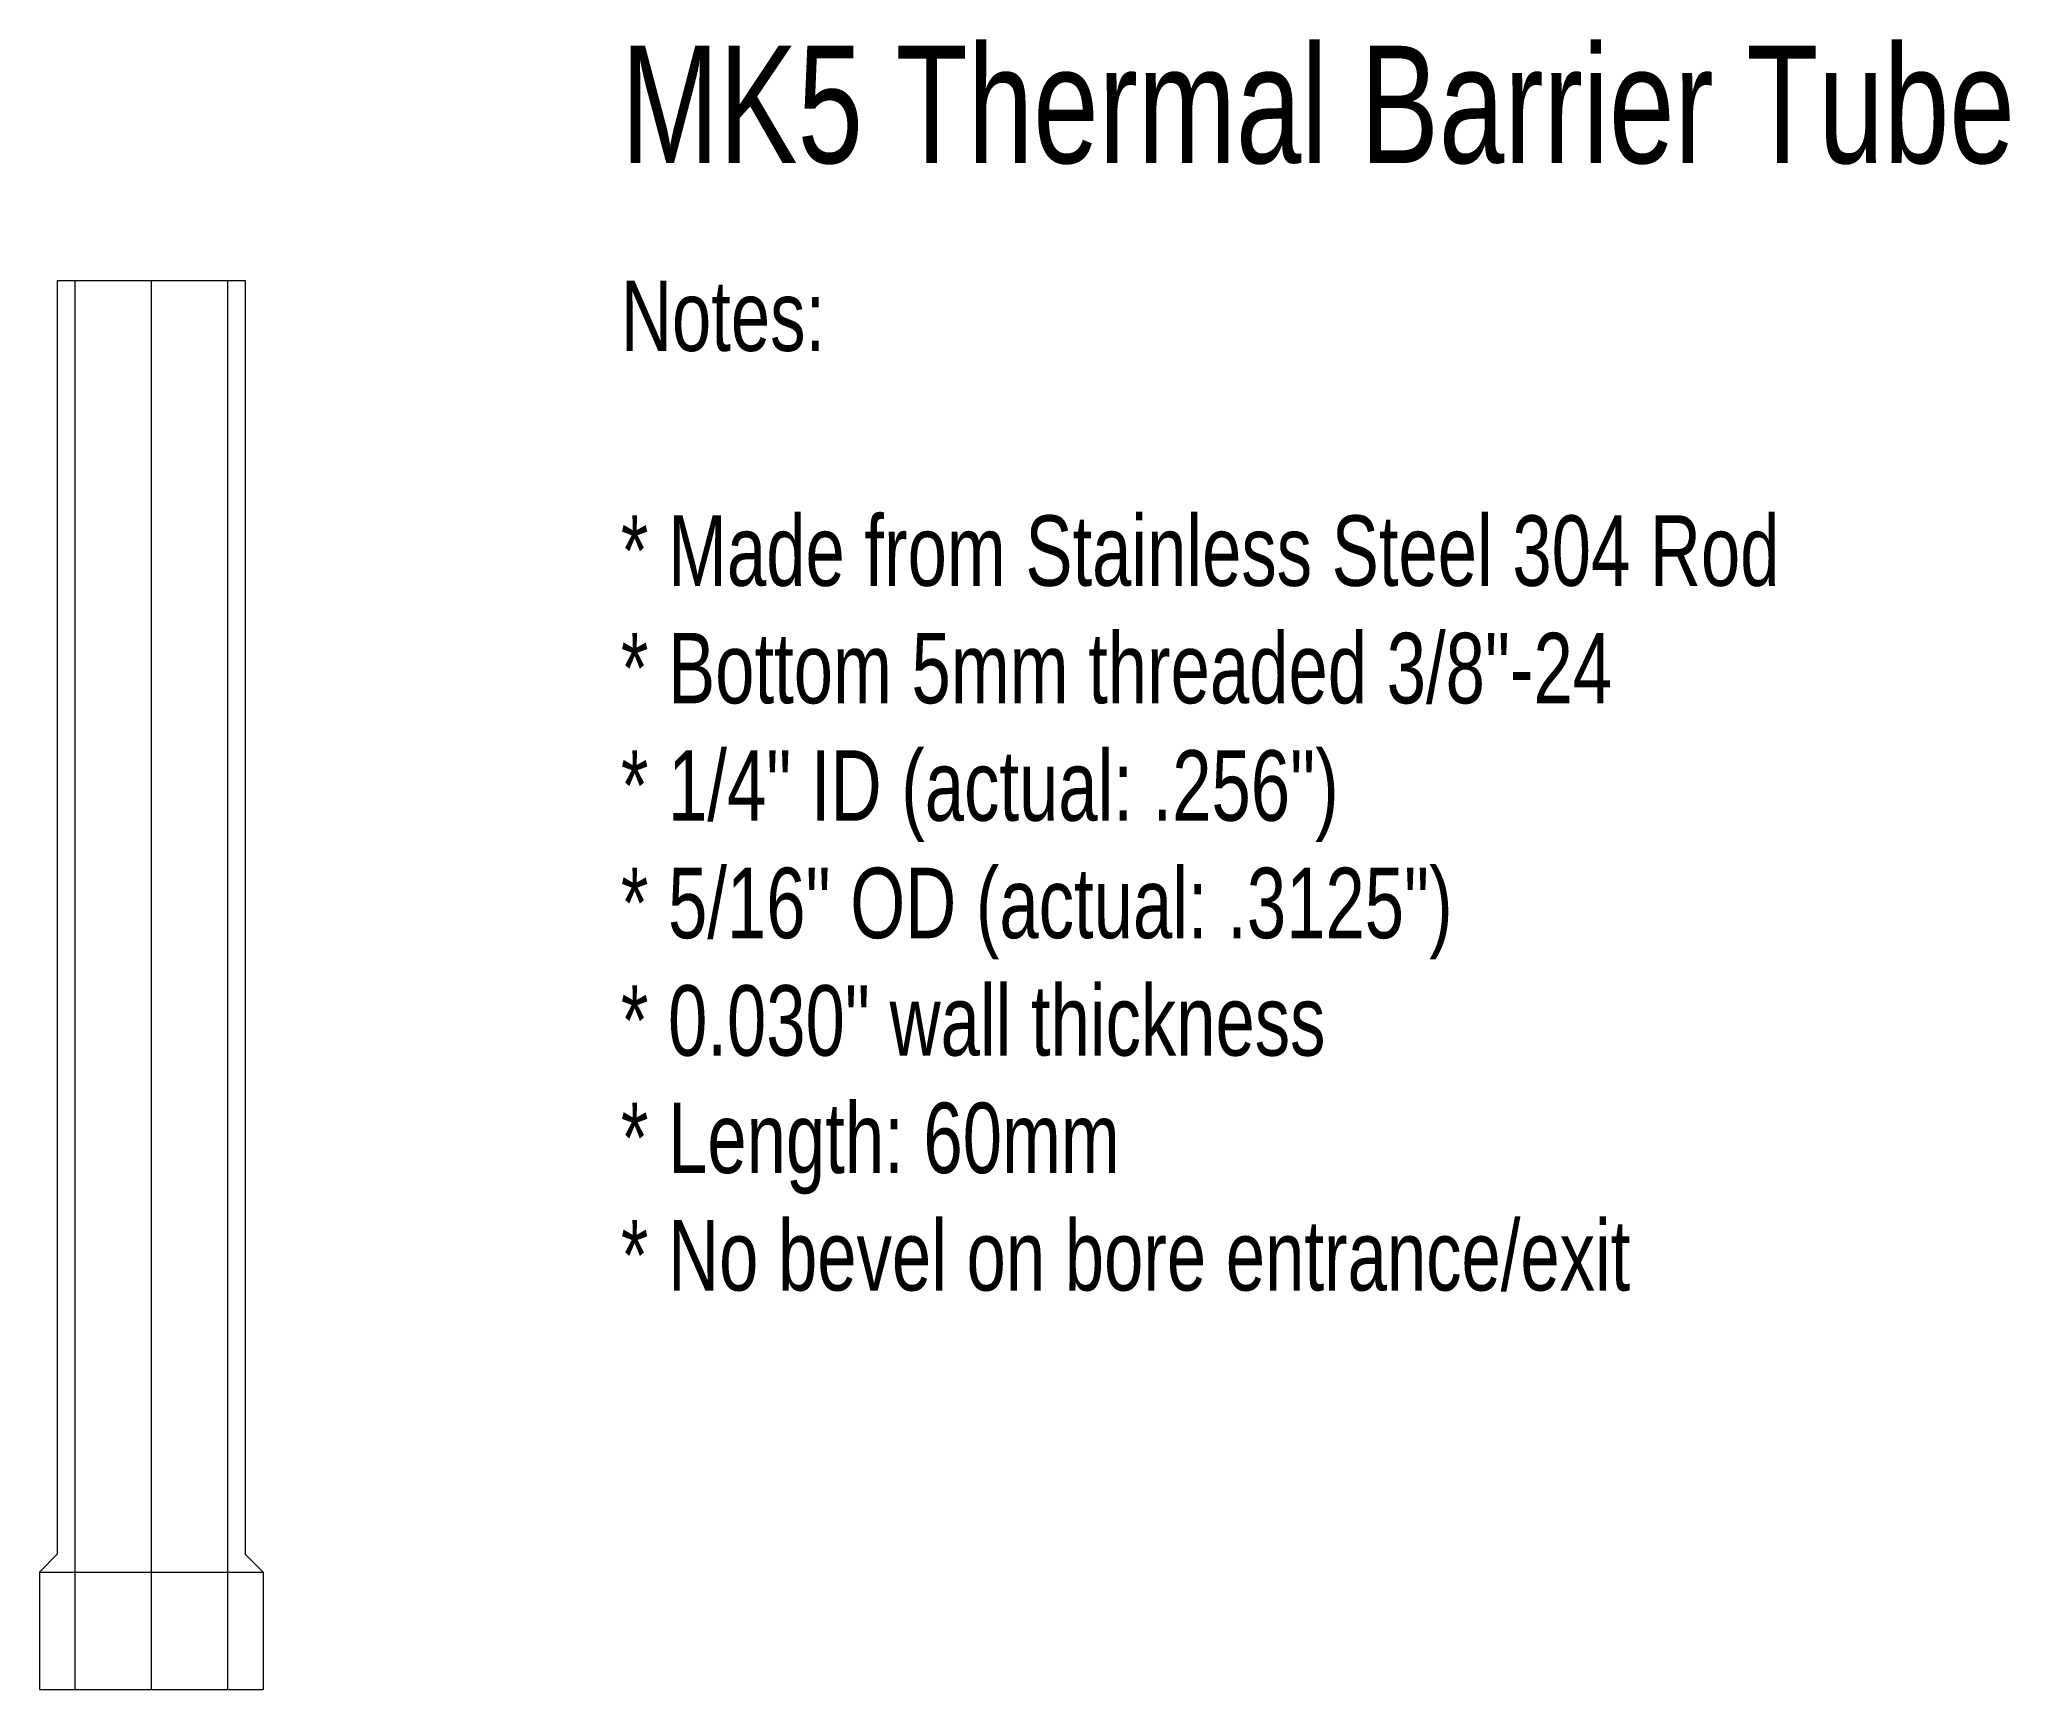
# Model space of a CAD drawing. Header units: millimetres. Extents: x -4.8 to 79.1, y 0 to 70.3.
import ezdxf

# ---------------------------------------------------------------- set-up
doc = ezdxf.new("R2010")
doc.units = ezdxf.units.MM
doc.layers.get('0').update_dxf_attribs({"linetype": 'CONTINUOUS', "lineweight": 0, "true_color": 0x000000})
doc.styles.get("Standard").update_dxf_attribs({"font": 'txt', "width": 0.75})

msp = doc.modelspace()

# ---------------------------------------------------------------- linework, layer by layer
for p, q in [((-4.0012, 60), (4.0012, 60)), ((-4.0012, 60), (-4.0012, 5.7613)), ((-3.2512, 60), (-3.2512, 0)), ((0, 60), (0, 0)), ((3.2512, 60), (3.2512, 0)), ((4.0012, 60), (4.0012, 5.7613)), ((-4.7625, 5), (-4.0012, 5.7613)), ((4.7625, 5), (4.0012, 5.7613)), ((-4.7625, 5), (4.7625, 5)), ((-4.7625, 5), (-4.7625, 0)), ((4.7625, 5), (4.7625, 0)), ((-4.7625, 0), (4.7625, 0))]:
    msp.add_line(p, q)

# ---------------------------------------------------------------- texts
at = {"width": 100, "attachment_point": 1}
for s, insert, char_height in [('MK5\\~Thermal\\~Barrier\\~Tube', (20, 70), 5), ('Notes:\\P\\P*\\~Made\\~from\\~Stainless\\~Steel\\~304\\~Rod\\P*\\~Bottom\\~5mm\\~threaded\\~3/8"-24\\P*\\~1/4"\\~ID\\~(actual:\\~.256")\\P*\\~5/16"\\~OD\\~(actual:\\~.3125")\\P*\\~0.030"\\~wall\\~thickness\\P*\\~Length:\\~60mm\\P*\\~No\\~bevel\\~on\\~bore\\~entrance/exit', (20, 60), 3)]:
    msp.add_mtext(s, dxfattribs=dict(at, insert=insert, char_height=char_height))

doc.saveas('drawing.dxf')
